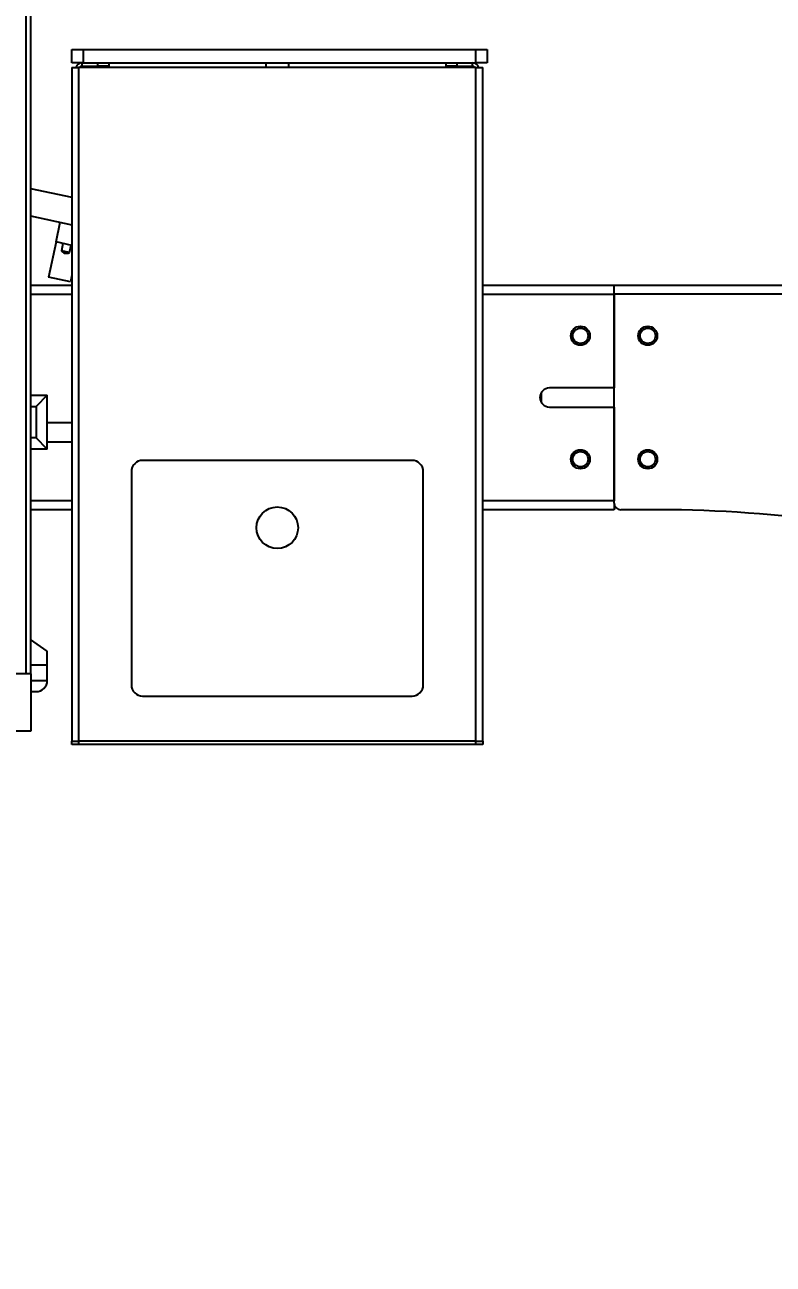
# Model space of a CAD drawing. Header units: millimetres. Extents: x 10 to 584, y 10 to 410.
# Drawn here: x 268.34 to 290.56, y 262.58 to 299.38 of the extents above; entities that cross this region are included whole.
import ezdxf

# ---------------------------------------------------------------- set-up
doc = ezdxf.new("R2010")
doc.units = ezdxf.units.MM
doc.layers.add('2', color=1, linetype='Continuous')
doc.styles.add('SLDTEXTSTYLE0', font='TXT', dxfattribs={"width": 0.7})
doc.dimstyles.new('SLDDIMSTYLE0', dxfattribs={"dimtxt": 3.5, "dimasz": 3.5, "dimexe": 0, "dimexo": 0.0625, "dimgap": 0.875, "dimtad": 1, "dimlfac": 15, "dimrnd": 1e-09, "dimzin": 12, "dimdsep": 46, "dimtxsty": 'SLDTEXTSTYLE0', "dimsah": 1, "dimcen": 0.09, "dimadec": 0, "dimazin": 3, "dimtfac": 1, "dimtofl": 0, "dimtmove": 0, "dimatfit": 3, "dimfxl": 0, "dimfrac": 2, "dimtolj": 1, "dimtzin": 12, "dimarcsym": 0})

# ---------------------------------------------------------------- blocks, each defined once
blk = doc.blocks.new('_D_1')
at = {"layer": '2', "color": 1}
for p, q in [((300.702, 291.645), (391.245, 291.645)), ((390.245, 225.778), (390.245, 291.645)), ((264.818, 225.778), (391.245, 225.778))]:
    blk.add_line(p, q, dxfattribs=at)
for points in [[(390.245, 291.645), (389.706, 288.145), (390.783, 288.145)], [(390.245, 225.778), (390.783, 229.278), (389.706, 229.278)]]:
    blk.add_solid(points, dxfattribs=at)
at = {"layer": '2', "color": 1, "char_height": 3.5, "attachment_point": 1, "rotation": 90, "style": 'SLDTEXTSTYLE0'}
for s, insert in [('50', (385.718, 263.293)), ('%%p', (385.733, 259.954)), ('1000', (385.718, 248.306))]:
    blk.add_mtext(s, dxfattribs=dict(at, insert=insert))

msp = doc.modelspace()

# ---------------------------------------------------------------- linework, layer by layer
at = {"color": 7, "linetype": 'Continuous', "lineweight": 25}
for p, q in [((268.36849, 345.11165), (268.36849, 280.11165)), ((268.50183, 345.11165), (268.50183, 280.11165)), ((269.73516, 298.24498), (269.73516, 298.64498)), ((269.73516, 298.64498), (270.06849, 298.64498)), ((270.06849, 298.64498), (270.06849, 298.24498)), ((270.06849, 298.64498), (281.73516, 298.64498)), ((281.73516, 298.24498), (281.73516, 298.64498)), ((281.73516, 298.64498), (282.06849, 298.64498)), ((282.06849, 298.64498), (282.06849, 298.24498)), ((270.06849, 298.24498), (269.73516, 298.24498)), ((269.73516, 298.11165), (269.73516, 278.11165)), ((269.73516, 298.11165), (269.93516, 298.11165)), ((269.93516, 298.11165), (269.93516, 278.11165)), ((281.73516, 298.11165), (269.93516, 298.11165)), ((270.03516, 298.14498), (270.03516, 298.24498)), ((270.03516, 298.14498), (270.50183, 298.14498)), ((270.06849, 298.24498), (281.73516, 298.24498)), ((270.50183, 298.14498), (270.50183, 298.24498)), ((270.83516, 298.14498), (270.50183, 298.14498)), ((270.83516, 298.24498), (270.83516, 298.14498)), ((275.50183, 298.11165), (275.50183, 298.24498)), ((276.16849, 298.24498), (276.16849, 298.11165)), ((280.83516, 298.24498), (280.83516, 298.14498)), ((281.16849, 298.14498), (280.83516, 298.14498)), ((281.16849, 298.24498), (281.16849, 298.14498)), ((281.16849, 298.14498), (281.63516, 298.14498)), ((281.63516, 298.14498), (281.63516, 298.24498)), ((282.06849, 298.24498), (281.73516, 298.24498)), ((281.73516, 278.11165), (281.73516, 298.11165)), ((281.73516, 298.11165), (281.93516, 298.11165)), ((281.93516, 278.11165), (281.93516, 298.11165)), ((268.50183, 294.52217), (269.73516, 294.26041)), ((268.50183, 293.70435), (269.73516, 293.44259)), ((269.2629, 292.92946), (269.38746, 293.51639)), ((269.2629, 292.92946), (269.04144, 291.88603)), ((269.73516, 292.82923), (269.2629, 292.92946)), ((269.46854, 292.88581), (269.42148, 292.66409)), ((269.66233, 292.61297), (269.42148, 292.66409)), ((269.66233, 292.61297), (269.70939, 292.8347)), ((269.69359, 291.74763), (269.04144, 291.88603)), ((269.73516, 291.94351), (269.69359, 291.74763)), ((268.50183, 291.64498), (269.73516, 291.64498)), ((281.93516, 291.64498), (285.83516, 291.64498)), ((285.83516, 291.37832), (285.83516, 291.64498)), ((285.83516, 291.64498), (299.70183, 291.64498)), ((299.70183, 291.37832), (285.83516, 291.37832)), ((285.83516, 285.17832), (285.83516, 291.37832)), ((285.83516, 291.37831), (285.83516, 288.59498)), ((285.83516, 288.59498), (283.91849, 288.59498)), ((268.50183, 288.37832), (269.00183, 288.37832)), ((269.00183, 288.37832), (268.66849, 288.04498)), ((269.00183, 286.77832), (269.00183, 288.37832)), ((283.66849, 288.44498), (283.66849, 288.17832)), ((268.50183, 288.04498), (268.66849, 288.04498)), ((268.66849, 288.04498), (268.66849, 287.11165)), ((283.91849, 288.02832), (285.83516, 288.02832)), ((285.83516, 288.02832), (285.83516, 285.24499)), ((269.73516, 287.5617), (269.00183, 287.5617)), ((268.66849, 287.11165), (268.50183, 287.11165)), ((269.00183, 286.77832), (268.66849, 287.11165)), ((269.00183, 286.77832), (268.50183, 286.77832)), ((269.00183, 286.99503), (269.73516, 286.99503)), ((279.83516, 286.44498), (271.83516, 286.44498)), ((271.50183, 286.11165), (271.50183, 279.77832)), ((280.16849, 279.77832), (280.16849, 286.11165)), ((269.73516, 284.97832), (268.50183, 284.97832)), ((285.83516, 284.97832), (281.93516, 284.97832)), ((285.83516, 285.17832), (285.83516, 284.97832)), ((287.16849, 284.97832), (286.03516, 284.97832)), ((269.00183, 280.77832), (268.50183, 281.12842)), ((269.00183, 280.37832), (269.00183, 280.77832)), ((268.52849, 280.11165), (266.83516, 280.11165)), ((268.52849, 278.41832), (268.52849, 280.11165)), ((269.00183, 279.91165), (269.00183, 280.37832)), ((268.52849, 279.57832), (268.66849, 279.57832)), ((271.83516, 279.44498), (279.83516, 279.44498)), ((266.83516, 278.41832), (268.52849, 278.41832)), ((269.73516, 278.01165), (269.73516, 278.11165)), ((269.73516, 278.11165), (269.93516, 278.11165)), ((269.93516, 278.01165), (269.73516, 278.01165)), ((269.93516, 278.11165), (269.93516, 278.01165)), ((281.73516, 278.11165), (269.93516, 278.11165)), ((281.73516, 278.01165), (269.93516, 278.01165)), ((281.73516, 278.01165), (281.73516, 278.11165)), ((281.73516, 278.11165), (281.93516, 278.11165)), ((281.93516, 278.01165), (281.73516, 278.01165)), ((281.93516, 278.11165), (281.93516, 278.01165))]:
    msp.add_line(p, q, dxfattribs=at)
at = {"color": 59, "linetype": 'Continuous', "lineweight": 25}
for p, q in [((268.50183, 291.37831), (269.73516, 291.37831)), ((281.93516, 291.37831), (285.83516, 291.37831)), ((269.73516, 285.24499), (268.50183, 285.24499)), ((285.83516, 285.24499), (281.93516, 285.24499)), ((268.50183, 280.37832), (269.00183, 280.37832)), ((268.52849, 279.91165), (269.00183, 279.91165))]:
    msp.add_line(p, q, dxfattribs=at)
at = {"color": 7, "linetype": 'Continuous', "lineweight": 25}
for centre, radius in [((284.83516, 290.14498), 0.28333), ((284.83516, 290.14498), 0.22667), ((286.83516, 290.14498), 0.28333), ((286.83516, 290.14498), 0.22667), ((284.83516, 286.47832), 0.28333), ((284.83516, 286.47832), 0.22667), ((286.83516, 286.47832), 0.28333), ((286.83516, 286.47832), 0.22667), ((275.83516, 284.44498), 0.61667)]:
    msp.add_circle(centre, radius, dxfattribs=at)
for centre, radius, start, end in [((270.03516, 298.04498), 0.2, 90, 160.528779), ((270.03516, 298.04498), 0.1, 90, 138.189685), ((281.63516, 298.04498), 0.2, 19.471221, 90), ((281.63516, 298.04498), 0.1, 41.810315, 90), ((283.91849, 288.31165), 0.28333, 90, 270), ((271.83516, 286.11165), 0.33333, 90, 180), ((279.83516, 286.11165), 0.33333, 0, 90), ((286.03516, 285.17832), 0.2, 180, 270), ((287.16849, 248.31165), 36.66667, 73.388932, 90), ((268.66849, 279.91165), 0.33333, 270, 0), ((271.83516, 279.77832), 0.33333, 180, 270), ((279.83516, 279.77832), 0.33333, 270, 0)]:
    msp.add_arc(centre, radius, start, end, dxfattribs=at)
msp.add_open_spline([(269.42148, 292.66409), (269.42625, 292.66016), (269.44917, 292.64125), (269.48423, 292.6136), (269.53415, 292.59176), (269.59342, 292.5934), (269.63505, 292.60522), (269.66233, 292.61297)], degree=3, knots=[0, 0, 0, 0, 0.07037332, 0.33845141, 0.50750063, 0.67733023, 1, 1, 1, 1], dxfattribs=at)

# ---------------------------------------------------------------- dimensions: what is measured, and where the dimension line sits
at = {"layer": '2', "color": 1}
dim = msp.add_linear_dim(base=(390.24471, 291.64498), p1=(263.81849, 225.77832), p2=(299.70183, 291.64498), angle=90, text='1000%%p50', dimstyle='SLDDIMSTYLE0', dxfattribs=at)
dim.commit()
dim.dimension.update_dxf_attribs({"geometry": '_D_1', "text_midpoint": (390.24471, 258.71165), "dimtype": 160})

doc.saveas('drawing.dxf')
